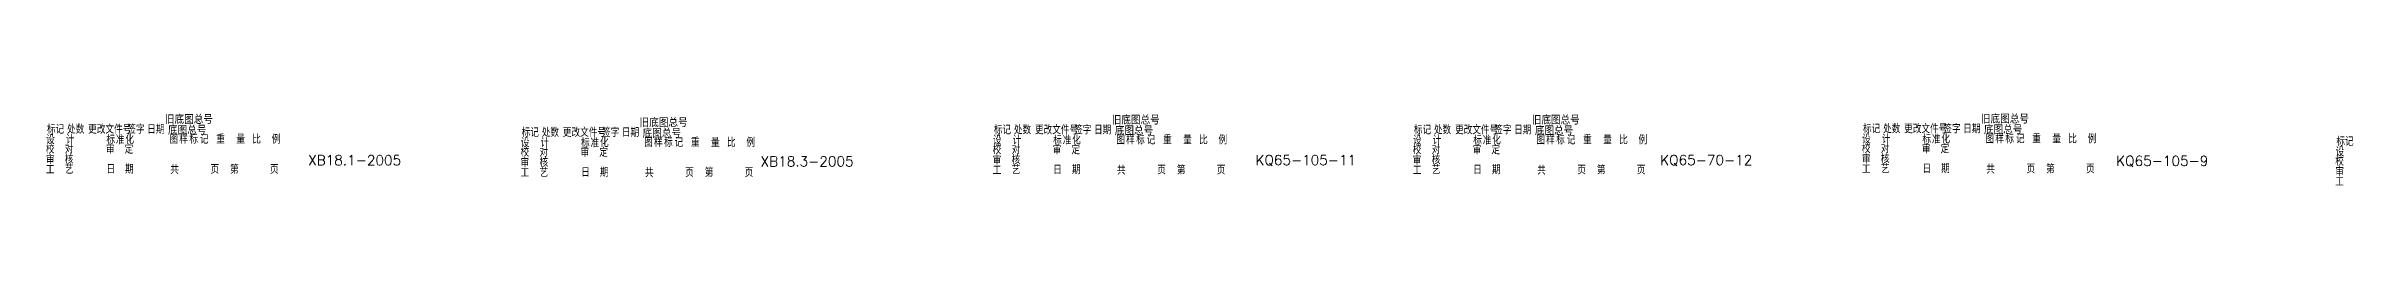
# Model space of a CAD drawing. Header units: millimetres. Extents: x 1188 to 14709, y -1491 to 2629.
# Drawn here: x 3621 to 4772, y 1016 to 1052 of the extents above; entities that cross this region are included whole.
import ezdxf

# ---------------------------------------------------------------- set-up
doc = ezdxf.new("R2010")
doc.units = ezdxf.units.MM
doc.layers.get('0').update_dxf_attribs({"lineweight": 50})
doc.layers.add('1', color=3, linetype='Continuous', lineweight=15)
doc.layers.add('标注', color=3, linetype='Continuous', lineweight=13)
doc.styles.add('GB2312', font='')
doc.styles.add('HZ', font='txt', dxfattribs={"width": 0.8, "bigfont": 'hztxt'})
doc.styles.add('HZTXT', font='txt', dxfattribs={"bigfont": 'HZTXT'})
doc.styles.get('GB2312').set_extended_font_data('FangSong_GB2312')

msp = doc.modelspace()

# ---------------------------------------------------------------- texts
at = {"color": 3, "char_height": 5, "width": 36.1292, "attachment_point": 1, "style": 'GB2312'}
for s, insert in [('{\\Ftxt,hztxt|c134;KQ65-105-11}', (4225.4934, 1031.38622)), ('{\\Ftxt,hztxt|c134;KQ65-70-12}', (4427.84944, 1031.38622)), ('{\\Ftxt,hztxt|c134;KQ65-105-9}', (4655.8189, 1030.95987))]:
    msp.add_mtext(s, dxfattribs=dict(at, insert=insert))
at = {"layer": '1', "style": 'HZTXT'}
for s, p in [('旧底图总号', (3680.33626, 1046.92024)), ('旧底图总号', (3917.64207, 1045.33421)), ('旧底图总号', (4153.67238, 1046.61176)), ('旧底图总号', (4363.67238, 1046.61176)), ('旧底图总号', (4588.21416, 1047.13579)), ('底图总号', (3681.8618, 1041.58354)), ('底图总号', (3919.16761, 1039.99752)), ('底图总号', (4155.19792, 1041.27507)), ('底图总号', (4365.19792, 1041.27507)), ('底图总号', (4589.7397, 1041.7991))]:
    msp.add_text(s, height=4, dxfattribs=at).set_placement(p)
at = {"layer": '1', "style": 'HZ', "width": 0.8}
for s, p in [('校', (3620.81179, 1032.17122)), ('设', (3620.93428, 1036.91427)), ('标记', (3621.3641, 1042.05299)), ('对', (3630.29182, 1032.17122)), ('计', (3630.80033, 1036.91427)), ('处数', (3631.4083, 1042.05299)), ('更改文件号', (3641.94612, 1042.05299)), ('审', (3650.81409, 1032.07185)), ('标', (3651.06835, 1036.83092)), ('准', (3655.81764, 1036.83092)), ('定', (3660.17163, 1032.07185)), ('化', (3660.54838, 1036.9779)), ('签字', (3661.5409, 1042.05299)), ('日期', (3671.46261, 1042.05299)), ('图', (3682.63162, 1037.0558)), ('样', (3687.53123, 1037.0558)), ('标', (3692.55333, 1037.0558)), ('记', (3697.82041, 1037.0558)), ('重', (3705.98515, 1037.12782)), ('量', (3716.0348, 1037.12782)), ('比', (3724.03332, 1037.0558)), ('例', (3733.71005, 1037.0558)), ('设', (3858.24009, 1035.32825)), ('标记', (3858.66992, 1040.46696)), ('计', (3868.10615, 1035.32825)), ('处数', (3868.71412, 1040.46696)), ('更改文件号', (3879.25194, 1040.46696)), ('标', (3888.37416, 1035.2449)), ('准', (3893.12345, 1035.2449)), ('化', (3897.85419, 1035.39187)), ('签字', (3898.84672, 1040.46696)), ('日期', (3908.76843, 1040.46696)), ('图', (3919.93743, 1035.46978)), ('样', (3924.83704, 1035.46978)), ('标', (3929.85914, 1035.46978)), ('记', (3935.12622, 1035.46978)), ('重', (3943.29096, 1035.5418)), ('量', (3953.34062, 1035.5418)), ('比', (3961.33914, 1035.46978)), ('例', (3971.01587, 1035.46978)), ('校', (4094.14792, 1031.86275)), ('设', (4094.27041, 1036.6058)), ('标记', (4094.70023, 1041.74451)), ('对', (4103.62795, 1031.86275)), ('计', (4104.13646, 1036.6058)), ('处数', (4104.74443, 1041.74451)), ('更改文件号', (4115.28225, 1041.74451)), ('审', (4124.15022, 1031.76337)), ('标', (4124.40448, 1036.52244)), ('准', (4129.15377, 1036.52244)), ('定', (4133.50776, 1031.76337)), ('化', (4133.88451, 1036.66942)), ('签字', (4134.87703, 1041.74451)), ('日期', (4144.79874, 1041.74451)), ('图', (4155.96775, 1036.74733)), ('样', (4160.86736, 1036.74733)), ('标', (4165.88946, 1036.74733)), ('记', (4171.15654, 1036.74733)), ('重', (4179.32127, 1036.81934)), ('量', (4189.37093, 1036.81934)), ('比', (4197.36945, 1036.74733)), ('例', (4207.04618, 1036.74733)), ('校', (4304.14792, 1031.86275)), ('设', (4304.27041, 1036.6058)), ('标记', (4304.70023, 1041.74451)), ('对', (4313.62795, 1031.86275)), ('计', (4314.13646, 1036.6058)), ('处数', (4314.74443, 1041.74451)), ('更改文件号', (4325.28225, 1041.74451)), ('审', (4334.15022, 1031.76337)), ('标', (4334.40448, 1036.52244)), ('准', (4339.15377, 1036.52244)), ('定', (4343.50776, 1031.76337)), ('化', (4343.88451, 1036.66942)), ('签字', (4344.87703, 1041.74451)), ('日期', (4354.79874, 1041.74451)), ('图', (4365.96775, 1036.74733)), ('样', (4370.86736, 1036.74733)), ('标', (4375.88946, 1036.74733)), ('记', (4381.15654, 1036.74733)), ('重', (4389.32127, 1036.81934)), ('量', (4399.37093, 1036.81934)), ('比', (4407.36945, 1036.74733)), ('例', (4417.04618, 1036.74733)), ('校', (4528.68969, 1032.38678)), ('设', (4528.81218, 1037.12983)), ('标记', (4529.242, 1042.26854)), ('对', (4538.16972, 1032.38678)), ('计', (4538.67823, 1037.12983)), ('处数', (4539.2862, 1042.26854)), ('更改文件号', (4549.82402, 1042.26854)), ('审', (4558.69199, 1032.28741)), ('标', (4558.94625, 1037.04648)), ('准', (4563.69554, 1037.04648)), ('定', (4568.04953, 1032.28741)), ('化', (4568.42628, 1037.19345)), ('签字', (4569.4188, 1042.26854)), ('日期', (4579.34051, 1042.26854)), ('图', (4590.50952, 1037.27136)), ('样', (4595.40913, 1037.27136)), ('标', (4600.43123, 1037.27136)), ('记', (4605.69831, 1037.27136)), ('重', (4613.86305, 1037.34338)), ('量', (4623.9127, 1037.34338)), ('比', (4631.91122, 1037.27136)), ('例', (4641.58795, 1037.27136)), ('标记', (4765.91174, 1035.95855)), ('工', (3620.81179, 1021.92274)), ('审', (3620.81179, 1026.94372)), ('核', (3630.29182, 1027.09069)), ('艺', (3630.29182, 1022.06972)), ('日', (3651.06835, 1022.16085)), ('期', (3660.42589, 1022.16085)), ('共', (3682.99909, 1021.91729)), ('页', (3703.08749, 1022.06427)), ('第', (3712.88671, 1022.06427)), ('页', (3732.85262, 1022.06427)), ('校', (3858.1176, 1030.5852)), ('审', (3858.1176, 1025.3577)), ('核', (3867.59763, 1025.50467)), ('对', (3867.59763, 1030.5852)), ('艺', (3867.59763, 1020.48369)), ('审', (3888.11991, 1030.48583)), ('日', (3888.37416, 1020.57482)), ('定', (3897.47745, 1030.48583)), ('期', (3897.7317, 1020.57482)), ('共', (3920.3049, 1020.33127)), ('第', (3950.19252, 1020.47825)), ('工', (4094.14792, 1021.61426)), ('审', (4094.14792, 1026.63524)), ('核', (4103.62795, 1026.78222)), ('艺', (4103.62795, 1021.76124)), ('日', (4124.40448, 1021.85237)), ('期', (4133.76202, 1021.85237)), ('共', (4156.33522, 1021.60882)), ('页', (4176.42362, 1021.75579)), ('第', (4186.22284, 1021.75579)), ('页', (4206.18875, 1021.75579)), ('工', (4304.14792, 1021.61426)), ('审', (4304.14792, 1026.63524)), ('核', (4313.62795, 1026.78222)), ('艺', (4313.62795, 1021.76124)), ('日', (4334.40448, 1021.85237)), ('期', (4343.76202, 1021.85237)), ('共', (4366.33522, 1021.60882)), ('页', (4386.42362, 1021.75579)), ('第', (4396.22284, 1021.75579)), ('页', (4416.18875, 1021.75579)), ('工', (4528.68969, 1022.1383)), ('审', (4528.68969, 1027.15928)), ('核', (4538.16972, 1027.30625)), ('艺', (4538.16972, 1022.28527)), ('日', (4558.94625, 1022.3764)), ('期', (4568.30379, 1022.3764)), ('共', (4590.87699, 1022.13285)), ('页', (4610.96539, 1022.27983)), ('第', (4620.76461, 1022.27983)), ('页', (4640.73052, 1022.27983)), ('校', (4765.35943, 1026.07679)), ('设', (4765.48192, 1030.81984)), ('审', (4765.35942, 1020.84928)), ('工', (3858.1176, 1020.33672)), ('页', (3940.39331, 1020.47825)), ('页', (3970.15843, 1020.47825)), ('工', (4765.35942, 1015.82831))]:
    msp.add_text(s, height=4, dxfattribs=at).set_placement(p)
at = {"layer": '1', "insert": (3751.92386, 1031.27552), "char_height": 5, "width": 122.6190104, "attachment_point": 1, "style": 'HZTXT'}
msp.add_mtext('XB18.1-2005', dxfattribs=at)
at = {"layer": '标注', "color": 3, "linetype": 'ByBlock', "insert": (4001.37457, 1028.19341), "char_height": 5, "width": 0.000000001, "attachment_point": 5, "style": 'HZTXT'}
msp.add_mtext('XB18.3-2005', dxfattribs=at)

doc.saveas('drawing.dxf')
